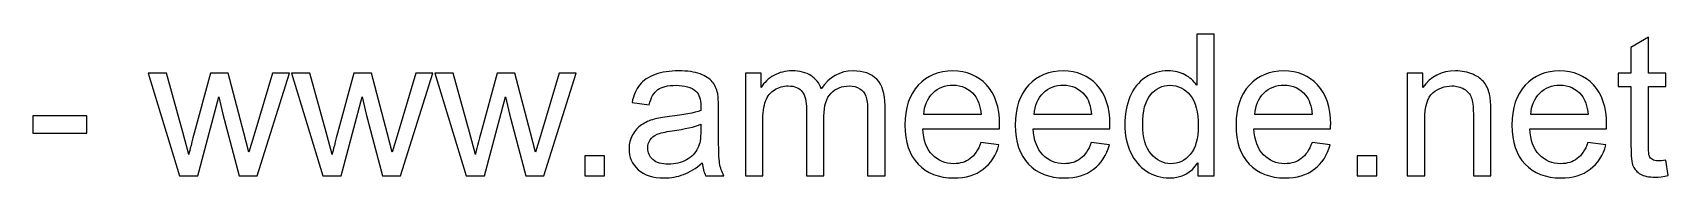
# Model space of a CAD drawing. Header units: millimetres. Extents: x 163 to 618, y -113 to 304.
# Drawn here: x 547.8 to 617.6, y -112.8 to -106.7 of the extents above; entities that cross this region are included whole.
import ezdxf

# ---------------------------------------------------------------- set-up
doc = ezdxf.new("R2010")
doc.units = ezdxf.units.MM
doc.header["$MEASUREMENT"] = 0
doc.layers.add('Layer 1', color=7, linetype='Continuous')

msp = doc.modelspace()

# ---------------------------------------------------------------- linework, layer by layer
at = {"layer": 'Layer 1', "color": 250}
for points, knots in [([(597.5414, -112.7541), (597.5414, -112.7541), (597.5414, -112.1967), (597.5414, -112.1967), (597.5414, -112.1967), (597.2635, -112.6299), (596.8542, -112.8472), (596.3138, -112.8472), (596.3138, -112.8472), (595.9638, -112.8472), (595.6421, -112.7513), (595.35, -112.558), (595.35, -112.558), (595.0565, -112.366), (594.8293, -112.0965), (594.667, -111.7522), (594.667, -111.7522), (594.5061, -111.4065), (594.4257, -111.01), (594.4257, -110.5612), (594.4257, -110.5612), (594.4257, -110.1238), (594.4991, -109.7273), (594.6444, -109.3702), (594.6444, -109.3702), (594.7912, -109.0146), (595.0099, -108.7409), (595.302, -108.5518), (595.302, -108.5518), (595.5927, -108.3613), (595.9201, -108.2667), (596.2799, -108.2667), (596.2799, -108.2667), (596.5452, -108.2667), (596.7809, -108.3232), (596.9869, -108.4347), (596.9869, -108.4347), (597.1929, -108.5462), (597.3608, -108.6929), (597.4906, -108.8721), (597.4906, -108.8721), (597.4906, -108.8721), (597.4906, -106.6919), (597.4906, -106.6919), (597.4906, -106.6919), (597.4906, -106.6919), (598.2357, -106.6919), (598.2357, -106.6919), (598.2357, -106.6919), (598.2357, -106.6919), (598.2357, -112.7541), (598.2357, -112.7541), (598.2357, -112.7541), (598.2357, -112.7541), (597.5414, -112.7541), (597.5414, -112.7541)], [0, 0, 0, 0, 0.0666667, 0.0666667, 0.0666667, 0.0666667, 0.1333333, 0.1333333, 0.1333333, 0.1333333, 0.2, 0.2, 0.2, 0.2, 0.2666667, 0.2666667, 0.2666667, 0.2666667, 0.3333333, 0.3333333, 0.3333333, 0.3333333, 0.4, 0.4, 0.4, 0.4, 0.4666667, 0.4666667, 0.4666667, 0.4666667, 0.5333333, 0.5333333, 0.5333333, 0.5333333, 0.6, 0.6, 0.6, 0.6, 0.6666667, 0.6666667, 0.6666667, 0.6666667, 0.7333333, 0.7333333, 0.7333333, 0.7333333, 0.8, 0.8, 0.8, 0.8, 0.8666667, 0.8666667, 0.8666667, 0.8666667, 1, 1, 1, 1]), ([(617.5101, -112.0895), (617.5101, -112.0895), (617.6117, -112.747), (617.6117, -112.747), (617.6117, -112.747), (617.4029, -112.7908), (617.2152, -112.8134), (617.0515, -112.8134), (617.0515, -112.8134), (616.782, -112.8134), (616.5732, -112.771), (616.4236, -112.685), (616.4236, -112.685), (616.2754, -112.5989), (616.171, -112.4874), (616.1103, -112.3477), (616.1103, -112.3477), (616.0496, -112.208), (616.02, -111.9145), (616.02, -111.4672), (616.02, -111.4672), (616.02, -111.4672), (616.02, -108.9356), (616.02, -108.9356), (616.02, -108.9356), (616.02, -108.9356), (615.4697, -108.9356), (615.4697, -108.9356), (615.4697, -108.9356), (615.4697, -108.9356), (615.4697, -108.3599), (615.4697, -108.3599), (615.4697, -108.3599), (615.4697, -108.3599), (616.02, -108.3599), (616.02, -108.3599), (616.02, -108.3599), (616.02, -108.3599), (616.02, -107.2733), (616.02, -107.2733), (616.02, -107.2733), (616.02, -107.2733), (616.7651, -106.826), (616.7651, -106.826), (616.7651, -106.826), (616.7651, -106.826), (616.7651, -108.3599), (616.7651, -108.3599), (616.7651, -108.3599), (616.7651, -108.3599), (617.5101, -108.3599), (617.5101, -108.3599), (617.5101, -108.3599), (617.5101, -108.3599), (617.5101, -108.9356), (617.5101, -108.9356), (617.5101, -108.9356), (617.5101, -108.9356), (616.7651, -108.9356), (616.7651, -108.9356), (616.7651, -108.9356), (616.7651, -108.9356), (616.7651, -111.5095), (616.7651, -111.5095), (616.7651, -111.5095), (616.7651, -111.7226), (616.7778, -111.8595), (616.8046, -111.9201), (616.8046, -111.9201), (616.83, -111.9808), (616.8723, -112.0288), (616.9316, -112.0655), (616.9316, -112.0655), (616.9909, -112.1008), (617.0755, -112.1191), (617.1856, -112.1191), (617.1856, -112.1191), (617.2674, -112.1191), (617.3761, -112.1092), (617.5101, -112.0895)], [0, 0, 0, 0, 0.047619, 0.047619, 0.047619, 0.047619, 0.0952381, 0.0952381, 0.0952381, 0.0952381, 0.1428571, 0.1428571, 0.1428571, 0.1428571, 0.1904762, 0.1904762, 0.1904762, 0.1904762, 0.2380952, 0.2380952, 0.2380952, 0.2380952, 0.2857143, 0.2857143, 0.2857143, 0.2857143, 0.3333333, 0.3333333, 0.3333333, 0.3333333, 0.3809524, 0.3809524, 0.3809524, 0.3809524, 0.4285714, 0.4285714, 0.4285714, 0.4285714, 0.4761905, 0.4761905, 0.4761905, 0.4761905, 0.5238095, 0.5238095, 0.5238095, 0.5238095, 0.5714286, 0.5714286, 0.5714286, 0.5714286, 0.6190476, 0.6190476, 0.6190476, 0.6190476, 0.6666667, 0.6666667, 0.6666667, 0.6666667, 0.7142857, 0.7142857, 0.7142857, 0.7142857, 0.7619048, 0.7619048, 0.7619048, 0.7619048, 0.8095238, 0.8095238, 0.8095238, 0.8095238, 0.8571429, 0.8571429, 0.8571429, 0.8571429, 0.9047619, 0.9047619, 0.9047619, 0.9047619, 1, 1, 1, 1]), ([(554.0874, -112.7541), (554.0874, -112.7541), (552.7596, -108.3599), (552.7596, -108.3599), (552.7596, -108.3599), (552.7596, -108.3599), (553.5385, -108.3599), (553.5385, -108.3599), (553.5385, -108.3599), (553.5385, -108.3599), (554.2398, -110.8957), (554.2398, -110.8957), (554.2398, -110.8957), (554.2398, -110.8957), (554.4882, -111.8397), (554.4882, -111.8397), (554.4882, -111.8397), (554.4981, -111.7931), (554.5743, -111.4912), (554.7154, -110.9338), (554.7154, -110.9338), (554.7154, -110.9338), (555.4111, -108.3599), (555.4111, -108.3599), (555.4111, -108.3599), (555.4111, -108.3599), (556.1745, -108.3599), (556.1745, -108.3599), (556.1745, -108.3599), (556.1745, -108.3599), (556.8363, -110.9112), (556.8363, -110.9112), (556.8363, -110.9112), (556.8363, -110.9112), (557.0522, -111.748), (557.0522, -111.748), (557.0522, -111.748), (557.0522, -111.748), (557.3048, -110.8999), (557.3048, -110.8999), (557.3048, -110.8999), (557.3048, -110.8999), (558.064, -108.3599), (558.064, -108.3599), (558.064, -108.3599), (558.064, -108.3599), (558.7879, -108.3599), (558.7879, -108.3599), (558.7879, -108.3599), (558.7879, -108.3599), (557.4092, -112.7541), (557.4092, -112.7541), (557.4092, -112.7541), (557.4092, -112.7541), (556.6387, -112.7541), (556.6387, -112.7541), (556.6387, -112.7541), (556.6387, -112.7541), (555.9416, -110.1252), (555.9416, -110.1252), (555.9416, -110.1252), (555.9416, -110.1252), (555.7652, -109.3731), (555.7652, -109.3731), (555.7652, -109.3731), (555.7652, -109.3731), (554.8762, -112.7541), (554.8762, -112.7541), (554.8762, -112.7541), (554.8762, -112.7541), (554.0874, -112.7541), (554.0874, -112.7541)], [0, 0, 0, 0, 0.0526316, 0.0526316, 0.0526316, 0.0526316, 0.1052632, 0.1052632, 0.1052632, 0.1052632, 0.1578947, 0.1578947, 0.1578947, 0.1578947, 0.2105263, 0.2105263, 0.2105263, 0.2105263, 0.2631579, 0.2631579, 0.2631579, 0.2631579, 0.3157895, 0.3157895, 0.3157895, 0.3157895, 0.3684211, 0.3684211, 0.3684211, 0.3684211, 0.4210526, 0.4210526, 0.4210526, 0.4210526, 0.4736842, 0.4736842, 0.4736842, 0.4736842, 0.5263158, 0.5263158, 0.5263158, 0.5263158, 0.5789474, 0.5789474, 0.5789474, 0.5789474, 0.6315789, 0.6315789, 0.6315789, 0.6315789, 0.6842105, 0.6842105, 0.6842105, 0.6842105, 0.7368421, 0.7368421, 0.7368421, 0.7368421, 0.7894737, 0.7894737, 0.7894737, 0.7894737, 0.8421053, 0.8421053, 0.8421053, 0.8421053, 0.8947368, 0.8947368, 0.8947368, 0.8947368, 1, 1, 1, 1]), ([(560.2018, -112.7541), (560.2018, -112.7541), (558.874, -108.3599), (558.874, -108.3599), (558.874, -108.3599), (558.874, -108.3599), (559.6529, -108.3599), (559.6529, -108.3599), (559.6529, -108.3599), (559.6529, -108.3599), (560.3542, -110.8957), (560.3542, -110.8957), (560.3542, -110.8957), (560.3542, -110.8957), (560.6026, -111.8397), (560.6026, -111.8397), (560.6026, -111.8397), (560.6125, -111.7931), (560.6887, -111.4912), (560.8298, -110.9338), (560.8298, -110.9338), (560.8298, -110.9338), (561.5255, -108.3599), (561.5255, -108.3599), (561.5255, -108.3599), (561.5255, -108.3599), (562.2889, -108.3599), (562.2889, -108.3599), (562.2889, -108.3599), (562.2889, -108.3599), (562.9507, -110.9112), (562.9507, -110.9112), (562.9507, -110.9112), (562.9507, -110.9112), (563.1666, -111.748), (563.1666, -111.748), (563.1666, -111.748), (563.1666, -111.748), (563.4192, -110.8999), (563.4192, -110.8999), (563.4192, -110.8999), (563.4192, -110.8999), (564.1784, -108.3599), (564.1784, -108.3599), (564.1784, -108.3599), (564.1784, -108.3599), (564.9023, -108.3599), (564.9023, -108.3599), (564.9023, -108.3599), (564.9023, -108.3599), (563.5236, -112.7541), (563.5236, -112.7541), (563.5236, -112.7541), (563.5236, -112.7541), (562.7531, -112.7541), (562.7531, -112.7541), (562.7531, -112.7541), (562.7531, -112.7541), (562.056, -110.1252), (562.056, -110.1252), (562.056, -110.1252), (562.056, -110.1252), (561.8796, -109.3731), (561.8796, -109.3731), (561.8796, -109.3731), (561.8796, -109.3731), (560.9906, -112.7541), (560.9906, -112.7541), (560.9906, -112.7541), (560.9906, -112.7541), (560.2018, -112.7541), (560.2018, -112.7541)], [0, 0, 0, 0, 0.0526316, 0.0526316, 0.0526316, 0.0526316, 0.1052632, 0.1052632, 0.1052632, 0.1052632, 0.1578947, 0.1578947, 0.1578947, 0.1578947, 0.2105263, 0.2105263, 0.2105263, 0.2105263, 0.2631579, 0.2631579, 0.2631579, 0.2631579, 0.3157895, 0.3157895, 0.3157895, 0.3157895, 0.3684211, 0.3684211, 0.3684211, 0.3684211, 0.4210526, 0.4210526, 0.4210526, 0.4210526, 0.4736842, 0.4736842, 0.4736842, 0.4736842, 0.5263158, 0.5263158, 0.5263158, 0.5263158, 0.5789474, 0.5789474, 0.5789474, 0.5789474, 0.6315789, 0.6315789, 0.6315789, 0.6315789, 0.6842105, 0.6842105, 0.6842105, 0.6842105, 0.7368421, 0.7368421, 0.7368421, 0.7368421, 0.7894737, 0.7894737, 0.7894737, 0.7894737, 0.8421053, 0.8421053, 0.8421053, 0.8421053, 0.8947368, 0.8947368, 0.8947368, 0.8947368, 1, 1, 1, 1]), ([(566.3162, -112.7541), (566.3162, -112.7541), (564.9884, -108.3599), (564.9884, -108.3599), (564.9884, -108.3599), (564.9884, -108.3599), (565.7673, -108.3599), (565.7673, -108.3599), (565.7673, -108.3599), (565.7673, -108.3599), (566.4686, -110.8957), (566.4686, -110.8957), (566.4686, -110.8957), (566.4686, -110.8957), (566.717, -111.8397), (566.717, -111.8397), (566.717, -111.8397), (566.7269, -111.7931), (566.8031, -111.4912), (566.9442, -110.9338), (566.9442, -110.9338), (566.9442, -110.9338), (567.6399, -108.3599), (567.6399, -108.3599), (567.6399, -108.3599), (567.6399, -108.3599), (568.4033, -108.3599), (568.4033, -108.3599), (568.4033, -108.3599), (568.4033, -108.3599), (569.0651, -110.9112), (569.0651, -110.9112), (569.0651, -110.9112), (569.0651, -110.9112), (569.281, -111.748), (569.281, -111.748), (569.281, -111.748), (569.281, -111.748), (569.5336, -110.8999), (569.5336, -110.8999), (569.5336, -110.8999), (569.5336, -110.8999), (570.2928, -108.3599), (570.2928, -108.3599), (570.2928, -108.3599), (570.2928, -108.3599), (571.0167, -108.3599), (571.0167, -108.3599), (571.0167, -108.3599), (571.0167, -108.3599), (569.638, -112.7541), (569.638, -112.7541), (569.638, -112.7541), (569.638, -112.7541), (568.8675, -112.7541), (568.8675, -112.7541), (568.8675, -112.7541), (568.8675, -112.7541), (568.1704, -110.1252), (568.1704, -110.1252), (568.1704, -110.1252), (568.1704, -110.1252), (567.994, -109.3731), (567.994, -109.3731), (567.994, -109.3731), (567.994, -109.3731), (567.105, -112.7541), (567.105, -112.7541), (567.105, -112.7541), (567.105, -112.7541), (566.3162, -112.7541), (566.3162, -112.7541)], [0, 0, 0, 0, 0.0526316, 0.0526316, 0.0526316, 0.0526316, 0.1052632, 0.1052632, 0.1052632, 0.1052632, 0.1578947, 0.1578947, 0.1578947, 0.1578947, 0.2105263, 0.2105263, 0.2105263, 0.2105263, 0.2631579, 0.2631579, 0.2631579, 0.2631579, 0.3157895, 0.3157895, 0.3157895, 0.3157895, 0.3684211, 0.3684211, 0.3684211, 0.3684211, 0.4210526, 0.4210526, 0.4210526, 0.4210526, 0.4736842, 0.4736842, 0.4736842, 0.4736842, 0.5263158, 0.5263158, 0.5263158, 0.5263158, 0.5789474, 0.5789474, 0.5789474, 0.5789474, 0.6315789, 0.6315789, 0.6315789, 0.6315789, 0.6842105, 0.6842105, 0.6842105, 0.6842105, 0.7368421, 0.7368421, 0.7368421, 0.7368421, 0.7894737, 0.7894737, 0.7894737, 0.7894737, 0.8421053, 0.8421053, 0.8421053, 0.8421053, 0.8947368, 0.8947368, 0.8947368, 0.8947368, 1, 1, 1, 1]), ([(576.3958, -112.2038), (576.1192, -112.4394), (575.8525, -112.6045), (575.5971, -112.7019), (575.5971, -112.7019), (575.3417, -112.7993), (575.068, -112.8472), (574.7744, -112.8472), (574.7744, -112.8472), (574.2918, -112.8472), (573.9207, -112.7301), (573.6611, -112.4945), (573.6611, -112.4945), (573.4014, -112.2602), (573.2716, -111.9596), (573.2716, -111.5942), (573.2716, -111.5942), (573.2716, -111.3797), (573.321, -111.1835), (573.4184, -111.0057), (573.4184, -111.0057), (573.5171, -110.8279), (573.6455, -110.6868), (573.8036, -110.5796), (573.8036, -110.5796), (573.963, -110.4723), (574.1408, -110.3905), (574.3398, -110.3354), (574.3398, -110.3354), (574.4866, -110.2973), (574.7081, -110.2607), (575.003, -110.224), (575.003, -110.224), (575.6042, -110.1534), (576.0487, -110.0673), (576.3323, -109.9686), (576.3323, -109.9686), (576.3351, -109.867), (576.3365, -109.802), (576.3365, -109.7752), (576.3365, -109.7752), (576.3365, -109.4733), (576.266, -109.2602), (576.1249, -109.136), (576.1249, -109.136), (575.9344, -108.9681), (575.6507, -108.8848), (575.2754, -108.8848), (575.2754, -108.8848), (574.924, -108.8848), (574.6644, -108.9469), (574.4979, -109.0697), (574.4979, -109.0697), (574.3299, -109.1924), (574.2072, -109.4098), (574.1267, -109.723), (574.1267, -109.723), (574.1267, -109.723), (573.3986, -109.6214), (573.3986, -109.6214), (573.3986, -109.6214), (573.4649, -109.3096), (573.5736, -109.057), (573.726, -108.8651), (573.726, -108.8651), (573.8784, -108.6732), (574.0985, -108.5264), (574.3864, -108.422), (574.3864, -108.422), (574.6728, -108.319), (575.0073, -108.2667), (575.3855, -108.2667), (575.3855, -108.2667), (575.7608, -108.2667), (576.067, -108.3105), (576.3027, -108.3994), (576.3027, -108.3994), (576.5369, -108.4883), (576.7105, -108.5984), (576.8206, -108.7324), (576.8206, -108.7324), (576.9306, -108.8665), (577.0082, -109.0358), (577.0534, -109.2404), (577.0534, -109.2404), (577.0774, -109.3674), (577.0901, -109.596), (577.0901, -109.9248), (577.0901, -109.9248), (577.0901, -109.9248), (577.0901, -110.9126), (577.0901, -110.9126), (577.0901, -110.9126), (577.0901, -111.6026), (577.1056, -112.0387), (577.1366, -112.2235), (577.1366, -112.2235), (577.1663, -112.4084), (577.2284, -112.5848), (577.3187, -112.7541), (577.3187, -112.7541), (577.3187, -112.7541), (576.5397, -112.7541), (576.5397, -112.7541), (576.5397, -112.7541), (576.465, -112.5975), (576.417, -112.414), (576.3958, -112.2038)], [0, 0, 0, 0, 0.0357143, 0.0357143, 0.0357143, 0.0357143, 0.0714286, 0.0714286, 0.0714286, 0.0714286, 0.1071429, 0.1071429, 0.1071429, 0.1071429, 0.1428571, 0.1428571, 0.1428571, 0.1428571, 0.1785714, 0.1785714, 0.1785714, 0.1785714, 0.2142857, 0.2142857, 0.2142857, 0.2142857, 0.25, 0.25, 0.25, 0.25, 0.2857143, 0.2857143, 0.2857143, 0.2857143, 0.3214286, 0.3214286, 0.3214286, 0.3214286, 0.3571429, 0.3571429, 0.3571429, 0.3571429, 0.3928571, 0.3928571, 0.3928571, 0.3928571, 0.4285714, 0.4285714, 0.4285714, 0.4285714, 0.4642857, 0.4642857, 0.4642857, 0.4642857, 0.5, 0.5, 0.5, 0.5, 0.5357143, 0.5357143, 0.5357143, 0.5357143, 0.5714286, 0.5714286, 0.5714286, 0.5714286, 0.6071429, 0.6071429, 0.6071429, 0.6071429, 0.6428571, 0.6428571, 0.6428571, 0.6428571, 0.6785714, 0.6785714, 0.6785714, 0.6785714, 0.7142857, 0.7142857, 0.7142857, 0.7142857, 0.75, 0.75, 0.75, 0.75, 0.7857143, 0.7857143, 0.7857143, 0.7857143, 0.8214286, 0.8214286, 0.8214286, 0.8214286, 0.8571429, 0.8571429, 0.8571429, 0.8571429, 0.8928571, 0.8928571, 0.8928571, 0.8928571, 0.9285714, 0.9285714, 0.9285714, 0.9285714, 1, 1, 1, 1]), ([(578.2345, -112.7541), (578.2345, -112.7541), (578.2345, -108.3599), (578.2345, -108.3599), (578.2345, -108.3599), (578.2345, -108.3599), (578.9034, -108.3599), (578.9034, -108.3599), (578.9034, -108.3599), (578.9034, -108.3599), (578.9034, -108.9808), (578.9034, -108.9808), (578.9034, -108.9808), (579.0402, -108.7663), (579.2237, -108.5927), (579.4523, -108.4629), (579.4523, -108.4629), (579.6809, -108.3317), (579.9405, -108.2667), (580.2326, -108.2667), (580.2326, -108.2667), (580.5572, -108.2667), (580.8239, -108.3345), (581.0313, -108.4685), (581.0313, -108.4685), (581.2388, -108.604), (581.3855, -108.7917), (581.4702, -109.0344), (581.4702, -109.0344), (581.8201, -108.5222), (582.2731, -108.2667), (582.8319, -108.2667), (582.8319, -108.2667), (583.2694, -108.2667), (583.6066, -108.3867), (583.8409, -108.628), (583.8409, -108.628), (584.0765, -108.8693), (584.1951, -109.2404), (584.1951, -109.7414), (584.1951, -109.7414), (584.1951, -109.7414), (584.1951, -112.7541), (584.1951, -112.7541), (584.1951, -112.7541), (584.1951, -112.7541), (583.45, -112.7541), (583.45, -112.7541), (583.45, -112.7541), (583.45, -112.7541), (583.45, -109.9883), (583.45, -109.9883), (583.45, -109.9883), (583.45, -109.692), (583.4246, -109.4775), (583.3766, -109.3463), (583.3766, -109.3463), (583.3286, -109.215), (583.2411, -109.1106), (583.1127, -109.0302), (583.1127, -109.0302), (582.9857, -108.9497), (582.8362, -108.9102), (582.6654, -108.9102), (582.6654, -108.9102), (582.355, -108.9102), (582.0981, -109.0132), (581.8935, -109.2178), (581.8935, -109.2178), (581.6889, -109.4239), (581.5873, -109.7527), (581.5873, -110.2042), (581.5873, -110.2042), (581.5873, -110.2042), (581.5873, -112.7541), (581.5873, -112.7541), (581.5873, -112.7541), (581.5873, -112.7541), (580.8422, -112.7541), (580.8422, -112.7541), (580.8422, -112.7541), (580.8422, -112.7541), (580.8422, -109.9022), (580.8422, -109.9022), (580.8422, -109.9022), (580.8422, -109.572), (580.7816, -109.3237), (580.6602, -109.1586), (580.6602, -109.1586), (580.5389, -108.9935), (580.3399, -108.9102), (580.0647, -108.9102), (580.0647, -108.9102), (579.8559, -108.9102), (579.6626, -108.9653), (579.4848, -109.0753), (579.4848, -109.0753), (579.307, -109.1854), (579.1785, -109.3463), (579.0981, -109.5593), (579.0981, -109.5593), (579.0191, -109.771), (578.9796, -110.0772), (578.9796, -110.4766), (578.9796, -110.4766), (578.9796, -110.4766), (578.9796, -112.7541), (578.9796, -112.7541), (578.9796, -112.7541), (578.9796, -112.7541), (578.2345, -112.7541), (578.2345, -112.7541)], [0, 0, 0, 0, 0.0344828, 0.0344828, 0.0344828, 0.0344828, 0.0689655, 0.0689655, 0.0689655, 0.0689655, 0.1034483, 0.1034483, 0.1034483, 0.1034483, 0.137931, 0.137931, 0.137931, 0.137931, 0.1724138, 0.1724138, 0.1724138, 0.1724138, 0.2068966, 0.2068966, 0.2068966, 0.2068966, 0.2413793, 0.2413793, 0.2413793, 0.2413793, 0.2758621, 0.2758621, 0.2758621, 0.2758621, 0.3103448, 0.3103448, 0.3103448, 0.3103448, 0.3448276, 0.3448276, 0.3448276, 0.3448276, 0.3793103, 0.3793103, 0.3793103, 0.3793103, 0.4137931, 0.4137931, 0.4137931, 0.4137931, 0.4482759, 0.4482759, 0.4482759, 0.4482759, 0.4827586, 0.4827586, 0.4827586, 0.4827586, 0.5172414, 0.5172414, 0.5172414, 0.5172414, 0.5517241, 0.5517241, 0.5517241, 0.5517241, 0.5862069, 0.5862069, 0.5862069, 0.5862069, 0.6206897, 0.6206897, 0.6206897, 0.6206897, 0.6551724, 0.6551724, 0.6551724, 0.6551724, 0.6896552, 0.6896552, 0.6896552, 0.6896552, 0.7241379, 0.7241379, 0.7241379, 0.7241379, 0.7586207, 0.7586207, 0.7586207, 0.7586207, 0.7931034, 0.7931034, 0.7931034, 0.7931034, 0.8275862, 0.8275862, 0.8275862, 0.8275862, 0.862069, 0.862069, 0.862069, 0.862069, 0.8965517, 0.8965517, 0.8965517, 0.8965517, 0.9310345, 0.9310345, 0.9310345, 0.9310345, 1, 1, 1, 1]), ([(588.2845, -111.3317), (588.2845, -111.3317), (589.055, -111.4333), (589.055, -111.4333), (589.055, -111.4333), (588.935, -111.8806), (588.7107, -112.2292), (588.3833, -112.4761), (588.3833, -112.4761), (588.0559, -112.7231), (587.6382, -112.8472), (587.1288, -112.8472), (587.1288, -112.8472), (586.4882, -112.8472), (585.9802, -112.6497), (585.6048, -112.2546), (585.6048, -112.2546), (585.2294, -111.8609), (585.0418, -111.3063), (585.0418, -110.5937), (585.0418, -110.5937), (585.0418, -109.8571), (585.2309, -109.2842), (585.6104, -108.8778), (585.6104, -108.8778), (585.99, -108.4699), (586.4825, -108.2667), (587.0879, -108.2667), (587.0879, -108.2667), (587.6735, -108.2667), (588.1519, -108.4657), (588.523, -108.8651), (588.523, -108.8651), (588.8941, -109.2644), (589.0804, -109.826), (589.0804, -110.5499), (589.0804, -110.5499), (589.0804, -110.5937), (589.079, -110.66), (589.0762, -110.7475), (589.0762, -110.7475), (589.0762, -110.7475), (585.8038, -110.7475), (585.8038, -110.7475), (585.8038, -110.7475), (585.832, -111.2287), (585.9675, -111.5984), (586.213, -111.8538), (586.213, -111.8538), (586.4571, -112.1092), (586.7633, -112.2376), (587.1288, -112.2376), (587.1288, -112.2376), (587.4012, -112.2376), (587.634, -112.1657), (587.8259, -112.0217), (587.8259, -112.0217), (588.0192, -111.8778), (588.1716, -111.6478), (588.2845, -111.3317)], [0, 0, 0, 0, 0.0625, 0.0625, 0.0625, 0.0625, 0.125, 0.125, 0.125, 0.125, 0.1875, 0.1875, 0.1875, 0.1875, 0.25, 0.25, 0.25, 0.25, 0.3125, 0.3125, 0.3125, 0.3125, 0.375, 0.375, 0.375, 0.375, 0.4375, 0.4375, 0.4375, 0.4375, 0.5, 0.5, 0.5, 0.5, 0.5625, 0.5625, 0.5625, 0.5625, 0.625, 0.625, 0.625, 0.625, 0.6875, 0.6875, 0.6875, 0.6875, 0.75, 0.75, 0.75, 0.75, 0.8125, 0.8125, 0.8125, 0.8125, 0.875, 0.875, 0.875, 0.875, 1, 1, 1, 1]), ([(592.9934, -111.3317), (592.9934, -111.3317), (593.7639, -111.4333), (593.7639, -111.4333), (593.7639, -111.4333), (593.6439, -111.8806), (593.4196, -112.2292), (593.0922, -112.4761), (593.0922, -112.4761), (592.7648, -112.7231), (592.3471, -112.8472), (591.8377, -112.8472), (591.8377, -112.8472), (591.1971, -112.8472), (590.6891, -112.6497), (590.3137, -112.2546), (590.3137, -112.2546), (589.9383, -111.8609), (589.7507, -111.3063), (589.7507, -110.5937), (589.7507, -110.5937), (589.7507, -109.8571), (589.9398, -109.2842), (590.3193, -108.8778), (590.3193, -108.8778), (590.6989, -108.4699), (591.1914, -108.2667), (591.7968, -108.2667), (591.7968, -108.2667), (592.3824, -108.2667), (592.8608, -108.4657), (593.2319, -108.8651), (593.2319, -108.8651), (593.603, -109.2644), (593.7893, -109.826), (593.7893, -110.5499), (593.7893, -110.5499), (593.7893, -110.5937), (593.7879, -110.66), (593.7851, -110.7475), (593.7851, -110.7475), (593.7851, -110.7475), (590.5127, -110.7475), (590.5127, -110.7475), (590.5127, -110.7475), (590.5409, -111.2287), (590.6764, -111.5984), (590.9219, -111.8538), (590.9219, -111.8538), (591.166, -112.1092), (591.4722, -112.2376), (591.8377, -112.2376), (591.8377, -112.2376), (592.1101, -112.2376), (592.3429, -112.1657), (592.5348, -112.0217), (592.5348, -112.0217), (592.7281, -111.8778), (592.8805, -111.6478), (592.9934, -111.3317)], [0, 0, 0, 0, 0.0625, 0.0625, 0.0625, 0.0625, 0.125, 0.125, 0.125, 0.125, 0.1875, 0.1875, 0.1875, 0.1875, 0.25, 0.25, 0.25, 0.25, 0.3125, 0.3125, 0.3125, 0.3125, 0.375, 0.375, 0.375, 0.375, 0.4375, 0.4375, 0.4375, 0.4375, 0.5, 0.5, 0.5, 0.5, 0.5625, 0.5625, 0.5625, 0.5625, 0.625, 0.625, 0.625, 0.625, 0.6875, 0.6875, 0.6875, 0.6875, 0.75, 0.75, 0.75, 0.75, 0.8125, 0.8125, 0.8125, 0.8125, 0.875, 0.875, 0.875, 0.875, 1, 1, 1, 1]), ([(602.4112, -111.3317), (602.4112, -111.3317), (603.1817, -111.4333), (603.1817, -111.4333), (603.1817, -111.4333), (603.0617, -111.8806), (602.8374, -112.2292), (602.51, -112.4761), (602.51, -112.4761), (602.1826, -112.7231), (601.7649, -112.8472), (601.2555, -112.8472), (601.2555, -112.8472), (600.6149, -112.8472), (600.1069, -112.6497), (599.7315, -112.2546), (599.7315, -112.2546), (599.3561, -111.8609), (599.1685, -111.3063), (599.1685, -110.5937), (599.1685, -110.5937), (599.1685, -109.8571), (599.3576, -109.2842), (599.7371, -108.8778), (599.7371, -108.8778), (600.1167, -108.4699), (600.6092, -108.2667), (601.2146, -108.2667), (601.2146, -108.2667), (601.8002, -108.2667), (602.2786, -108.4657), (602.6497, -108.8651), (602.6497, -108.8651), (603.0208, -109.2644), (603.2071, -109.826), (603.2071, -110.5499), (603.2071, -110.5499), (603.2071, -110.5937), (603.2057, -110.66), (603.2029, -110.7475), (603.2029, -110.7475), (603.2029, -110.7475), (599.9305, -110.7475), (599.9305, -110.7475), (599.9305, -110.7475), (599.9587, -111.2287), (600.0942, -111.5984), (600.3397, -111.8538), (600.3397, -111.8538), (600.5838, -112.1092), (600.89, -112.2376), (601.2555, -112.2376), (601.2555, -112.2376), (601.5279, -112.2376), (601.7607, -112.1657), (601.9526, -112.0217), (601.9526, -112.0217), (602.1459, -111.8778), (602.2983, -111.6478), (602.4112, -111.3317)], [0, 0, 0, 0, 0.0625, 0.0625, 0.0625, 0.0625, 0.125, 0.125, 0.125, 0.125, 0.1875, 0.1875, 0.1875, 0.1875, 0.25, 0.25, 0.25, 0.25, 0.3125, 0.3125, 0.3125, 0.3125, 0.375, 0.375, 0.375, 0.375, 0.4375, 0.4375, 0.4375, 0.4375, 0.5, 0.5, 0.5, 0.5, 0.5625, 0.5625, 0.5625, 0.5625, 0.625, 0.625, 0.625, 0.625, 0.6875, 0.6875, 0.6875, 0.6875, 0.75, 0.75, 0.75, 0.75, 0.8125, 0.8125, 0.8125, 0.8125, 0.875, 0.875, 0.875, 0.875, 1, 1, 1, 1]), ([(606.4752, -112.7541), (606.4752, -112.7541), (606.4752, -108.3599), (606.4752, -108.3599), (606.4752, -108.3599), (606.4752, -108.3599), (607.1441, -108.3599), (607.1441, -108.3599), (607.1441, -108.3599), (607.1441, -108.3599), (607.1441, -108.9836), (607.1441, -108.9836), (607.1441, -108.9836), (607.4658, -108.5052), (607.9315, -108.2667), (608.5397, -108.2667), (608.5397, -108.2667), (608.805, -108.2667), (609.0477, -108.3147), (609.2692, -108.4093), (609.2692, -108.4093), (609.4908, -108.5038), (609.6573, -108.6294), (609.7673, -108.7832), (609.7673, -108.7832), (609.8774, -108.937), (609.955, -109.1205), (609.9988, -109.3321), (609.9988, -109.3321), (610.0256, -109.4704), (610.0397, -109.7117), (610.0397, -110.056), (610.0397, -110.056), (610.0397, -110.056), (610.0397, -112.7541), (610.0397, -112.7541), (610.0397, -112.7541), (610.0397, -112.7541), (609.2946, -112.7541), (609.2946, -112.7541), (609.2946, -112.7541), (609.2946, -112.7541), (609.2946, -110.0843), (609.2946, -110.0843), (609.2946, -110.0843), (609.2946, -109.7809), (609.2664, -109.5537), (609.2085, -109.4041), (609.2085, -109.4041), (609.1507, -109.2545), (609.0477, -109.1346), (608.9009, -109.0443), (608.9009, -109.0443), (608.7542, -108.9554), (608.5806, -108.9102), (608.383, -108.9102), (608.383, -108.9102), (608.0669, -108.9102), (607.7946, -109.0104), (607.5646, -109.2122), (607.5646, -109.2122), (607.3346, -109.4126), (607.2203, -109.795), (607.2203, -110.3566), (607.2203, -110.3566), (607.2203, -110.3566), (607.2203, -112.7541), (607.2203, -112.7541), (607.2203, -112.7541), (607.2203, -112.7541), (606.4752, -112.7541), (606.4752, -112.7541)], [0, 0, 0, 0, 0.0526316, 0.0526316, 0.0526316, 0.0526316, 0.1052632, 0.1052632, 0.1052632, 0.1052632, 0.1578947, 0.1578947, 0.1578947, 0.1578947, 0.2105263, 0.2105263, 0.2105263, 0.2105263, 0.2631579, 0.2631579, 0.2631579, 0.2631579, 0.3157895, 0.3157895, 0.3157895, 0.3157895, 0.3684211, 0.3684211, 0.3684211, 0.3684211, 0.4210526, 0.4210526, 0.4210526, 0.4210526, 0.4736842, 0.4736842, 0.4736842, 0.4736842, 0.5263158, 0.5263158, 0.5263158, 0.5263158, 0.5789474, 0.5789474, 0.5789474, 0.5789474, 0.6315789, 0.6315789, 0.6315789, 0.6315789, 0.6842105, 0.6842105, 0.6842105, 0.6842105, 0.7368421, 0.7368421, 0.7368421, 0.7368421, 0.7894737, 0.7894737, 0.7894737, 0.7894737, 0.8421053, 0.8421053, 0.8421053, 0.8421053, 0.8947368, 0.8947368, 0.8947368, 0.8947368, 1, 1, 1, 1]), ([(614.1813, -111.3317), (614.1813, -111.3317), (614.9518, -111.4333), (614.9518, -111.4333), (614.9518, -111.4333), (614.8318, -111.8806), (614.6075, -112.2292), (614.2801, -112.4761), (614.2801, -112.4761), (613.9527, -112.7231), (613.535, -112.8472), (613.0256, -112.8472), (613.0256, -112.8472), (612.385, -112.8472), (611.877, -112.6497), (611.5016, -112.2546), (611.5016, -112.2546), (611.1262, -111.8609), (610.9386, -111.3063), (610.9386, -110.5937), (610.9386, -110.5937), (610.9386, -109.8571), (611.1277, -109.2842), (611.5072, -108.8778), (611.5072, -108.8778), (611.8868, -108.4699), (612.3793, -108.2667), (612.9847, -108.2667), (612.9847, -108.2667), (613.5703, -108.2667), (614.0487, -108.4657), (614.4198, -108.8651), (614.4198, -108.8651), (614.7909, -109.2644), (614.9772, -109.826), (614.9772, -110.5499), (614.9772, -110.5499), (614.9772, -110.5937), (614.9758, -110.66), (614.973, -110.7475), (614.973, -110.7475), (614.973, -110.7475), (611.7006, -110.7475), (611.7006, -110.7475), (611.7006, -110.7475), (611.7288, -111.2287), (611.8643, -111.5984), (612.1098, -111.8538), (612.1098, -111.8538), (612.3539, -112.1092), (612.6601, -112.2376), (613.0256, -112.2376), (613.0256, -112.2376), (613.298, -112.2376), (613.5308, -112.1657), (613.7227, -112.0217), (613.7227, -112.0217), (613.916, -111.8778), (614.0684, -111.6478), (614.1813, -111.3317)], [0, 0, 0, 0, 0.0625, 0.0625, 0.0625, 0.0625, 0.125, 0.125, 0.125, 0.125, 0.1875, 0.1875, 0.1875, 0.1875, 0.25, 0.25, 0.25, 0.25, 0.3125, 0.3125, 0.3125, 0.3125, 0.375, 0.375, 0.375, 0.375, 0.4375, 0.4375, 0.4375, 0.4375, 0.5, 0.5, 0.5, 0.5, 0.5625, 0.5625, 0.5625, 0.5625, 0.625, 0.625, 0.625, 0.625, 0.6875, 0.6875, 0.6875, 0.6875, 0.75, 0.75, 0.75, 0.75, 0.8125, 0.8125, 0.8125, 0.8125, 0.875, 0.875, 0.875, 0.875, 1, 1, 1, 1]), ([(585.8461, -110.1379), (585.8461, -110.1379), (588.293, -110.1379), (588.293, -110.1379), (588.293, -110.1379), (588.2605, -109.7682), (588.166, -109.4916), (588.0122, -109.3067), (588.0122, -109.3067), (587.7765, -109.0203), (587.4689, -108.8764), (587.0921, -108.8764), (587.0921, -108.8764), (586.7506, -108.8764), (586.4642, -108.9907), (586.2313, -109.2193), (586.2313, -109.2193), (585.9999, -109.4479), (585.8715, -109.7541), (585.8461, -110.1379)], [0, 0, 0, 0, 0.1666667, 0.1666667, 0.1666667, 0.1666667, 0.3333333, 0.3333333, 0.3333333, 0.3333333, 0.5, 0.5, 0.5, 0.5, 0.6666667, 0.6666667, 0.6666667, 0.6666667, 1, 1, 1, 1]), ([(590.555, -110.1379), (590.555, -110.1379), (593.0019, -110.1379), (593.0019, -110.1379), (593.0019, -110.1379), (592.9694, -109.7682), (592.8749, -109.4916), (592.7211, -109.3067), (592.7211, -109.3067), (592.4854, -109.0203), (592.1778, -108.8764), (591.801, -108.8764), (591.801, -108.8764), (591.4595, -108.8764), (591.1731, -108.9907), (590.9402, -109.2193), (590.9402, -109.2193), (590.7088, -109.4479), (590.5804, -109.7541), (590.555, -110.1379)], [0, 0, 0, 0, 0.1666667, 0.1666667, 0.1666667, 0.1666667, 0.3333333, 0.3333333, 0.3333333, 0.3333333, 0.5, 0.5, 0.5, 0.5, 0.6666667, 0.6666667, 0.6666667, 0.6666667, 1, 1, 1, 1]), ([(595.1877, -110.5626), (595.1877, -111.1243), (595.3062, -111.5434), (595.5447, -111.8214), (595.5447, -111.8214), (595.7818, -112.0993), (596.0626, -112.2376), (596.3857, -112.2376), (596.3857, -112.2376), (596.7117, -112.2376), (596.9883, -112.105), (597.2169, -111.8397), (597.2169, -111.8397), (597.4441, -111.5744), (597.5584, -111.1694), (597.5584, -110.6247), (597.5584, -110.6247), (597.5584, -110.0264), (597.4427, -109.5861), (597.2098, -109.3053), (597.2098, -109.3053), (596.9784, -109.0245), (596.692, -108.8848), (596.3519, -108.8848), (596.3519, -108.8848), (596.0203, -108.8848), (595.7437, -109.0189), (595.5207, -109.2884), (595.5207, -109.2884), (595.2992, -109.5579), (595.1877, -109.9827), (595.1877, -110.5626)], [0, 0, 0, 0, 0.1111111, 0.1111111, 0.1111111, 0.1111111, 0.2222222, 0.2222222, 0.2222222, 0.2222222, 0.3333333, 0.3333333, 0.3333333, 0.3333333, 0.4444444, 0.4444444, 0.4444444, 0.4444444, 0.5555556, 0.5555556, 0.5555556, 0.5555556, 0.6666667, 0.6666667, 0.6666667, 0.6666667, 0.7777778, 0.7777778, 0.7777778, 0.7777778, 1, 1, 1, 1]), ([(599.9728, -110.1379), (599.9728, -110.1379), (602.4197, -110.1379), (602.4197, -110.1379), (602.4197, -110.1379), (602.3872, -109.7682), (602.2927, -109.4916), (602.1389, -109.3067), (602.1389, -109.3067), (601.9032, -109.0203), (601.5956, -108.8764), (601.2188, -108.8764), (601.2188, -108.8764), (600.8773, -108.8764), (600.5909, -108.9907), (600.358, -109.2193), (600.358, -109.2193), (600.1266, -109.4479), (599.9982, -109.7541), (599.9728, -110.1379)], [0, 0, 0, 0, 0.1666667, 0.1666667, 0.1666667, 0.1666667, 0.3333333, 0.3333333, 0.3333333, 0.3333333, 0.5, 0.5, 0.5, 0.5, 0.6666667, 0.6666667, 0.6666667, 0.6666667, 1, 1, 1, 1]), ([(611.7429, -110.1379), (611.7429, -110.1379), (614.1898, -110.1379), (614.1898, -110.1379), (614.1898, -110.1379), (614.1573, -109.7682), (614.0628, -109.4916), (613.909, -109.3067), (613.909, -109.3067), (613.6733, -109.0203), (613.3657, -108.8764), (612.9889, -108.8764), (612.9889, -108.8764), (612.6474, -108.8764), (612.361, -108.9907), (612.1281, -109.2193), (612.1281, -109.2193), (611.8967, -109.4479), (611.7683, -109.7541), (611.7429, -110.1379)], [0, 0, 0, 0, 0.1666667, 0.1666667, 0.1666667, 0.1666667, 0.3333333, 0.3333333, 0.3333333, 0.3333333, 0.5, 0.5, 0.5, 0.5, 0.6666667, 0.6666667, 0.6666667, 0.6666667, 1, 1, 1, 1]), ([(547.8292, -110.9338), (547.8292, -110.9338), (547.8292, -110.1887), (547.8292, -110.1887), (547.8292, -110.1887), (547.8292, -110.1887), (550.1321, -110.1887), (550.1321, -110.1887), (550.1321, -110.1887), (550.1321, -110.1887), (550.1321, -110.9338), (550.1321, -110.9338), (550.1321, -110.9338), (550.1321, -110.9338), (547.8292, -110.9338), (547.8292, -110.9338)], [0, 0, 0, 0, 0.2, 0.2, 0.2, 0.2, 0.4, 0.4, 0.4, 0.4, 0.6, 0.6, 0.6, 0.6, 1, 1, 1, 1]), ([(576.3365, -110.5528), (576.0656, -110.6628), (575.6592, -110.756), (575.1173, -110.8322), (575.1173, -110.8322), (574.8097, -110.8759), (574.5924, -110.9253), (574.4654, -110.9803), (574.4654, -110.9803), (574.3384, -111.0354), (574.241, -111.1158), (574.1719, -111.2202), (574.1719, -111.2202), (574.1027, -111.326), (574.0675, -111.4432), (574.0675, -111.573), (574.0675, -111.573), (574.0675, -111.7691), (574.1423, -111.9342), (574.2932, -112.0655), (574.2932, -112.0655), (574.4442, -112.1967), (574.6644, -112.263), (574.9537, -112.263), (574.9537, -112.263), (575.2401, -112.263), (575.4955, -112.2009), (575.7199, -112.0754), (575.7199, -112.0754), (575.9428, -111.9512), (576.1079, -111.7804), (576.2124, -111.5645), (576.2124, -111.5645), (576.2928, -111.3966), (576.3323, -111.1497), (576.3323, -110.8237), (576.3323, -110.8237), (576.3323, -110.8237), (576.3365, -110.5528), (576.3365, -110.5528)], [0, 0, 0, 0, 0.0909091, 0.0909091, 0.0909091, 0.0909091, 0.1818182, 0.1818182, 0.1818182, 0.1818182, 0.2727273, 0.2727273, 0.2727273, 0.2727273, 0.3636364, 0.3636364, 0.3636364, 0.3636364, 0.4545455, 0.4545455, 0.4545455, 0.4545455, 0.5454545, 0.5454545, 0.5454545, 0.5454545, 0.6363636, 0.6363636, 0.6363636, 0.6363636, 0.7272727, 0.7272727, 0.7272727, 0.7272727, 0.8181818, 0.8181818, 0.8181818, 0.8181818, 1, 1, 1, 1]), ([(571.385, -112.7541), (571.385, -112.7541), (571.385, -111.9074), (571.385, -111.9074), (571.385, -111.9074), (571.385, -111.9074), (572.2316, -111.9074), (572.2316, -111.9074), (572.2316, -111.9074), (572.2316, -111.9074), (572.2316, -112.7541), (572.2316, -112.7541), (572.2316, -112.7541), (572.2316, -112.7541), (571.385, -112.7541), (571.385, -112.7541)], [0, 0, 0, 0, 0.2, 0.2, 0.2, 0.2, 0.4, 0.4, 0.4, 0.4, 0.6, 0.6, 0.6, 0.6, 1, 1, 1, 1]), ([(604.3346, -112.7541), (604.3346, -112.7541), (604.3346, -111.9074), (604.3346, -111.9074), (604.3346, -111.9074), (604.3346, -111.9074), (605.1812, -111.9074), (605.1812, -111.9074), (605.1812, -111.9074), (605.1812, -111.9074), (605.1812, -112.7541), (605.1812, -112.7541), (605.1812, -112.7541), (605.1812, -112.7541), (604.3346, -112.7541), (604.3346, -112.7541)], [0, 0, 0, 0, 0.2, 0.2, 0.2, 0.2, 0.4, 0.4, 0.4, 0.4, 0.6, 0.6, 0.6, 0.6, 1, 1, 1, 1])]:
    msp.add_open_spline(points, degree=3, knots=knots, dxfattribs=at)

doc.saveas('drawing.dxf')
